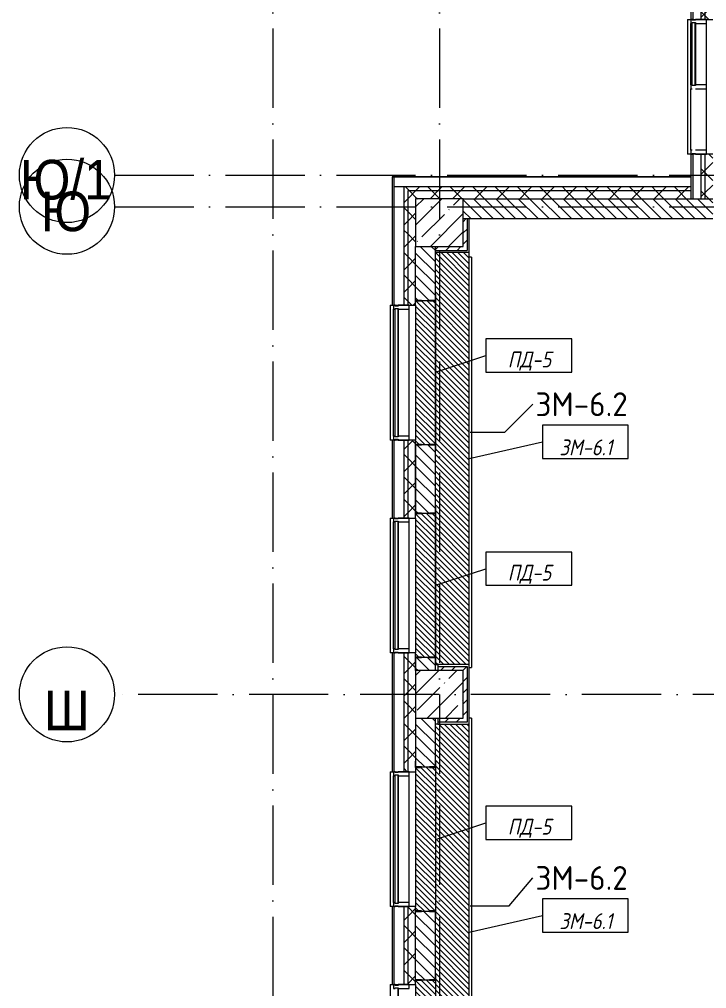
# Model space of a CAD drawing. Header units: millimetres. Extents: x -6467 to 106027, y -7090 to 195095.
# Drawn here: x 65750 to 74423, y 32970 to 45194 of the extents above; entities that cross this region are included whole.
import ezdxf

# ---------------------------------------------------------------- set-up
doc = ezdxf.new("R2010")
doc.units = ezdxf.units.MM
doc.linetypes.add('50_200_ШТРИХ_1Т_ш5_п1_п1_', pattern=[1400, 1000, -200, 0, -200])
for name, color, linetype, lineweight in [('A-FLOR', 7, 'Continuous', 9), ('A-FLOR-IDEN', 7, 'Continuous', 9), ('A-GLAZ', 7, 'Continuous', 5), ('A-GLAZ-CWMG', 7, 'Continuous', 9), ('A-GLAZ-CWMG-1', 7, 'Continuous', 20), ('A-WALL', 7, 'Continuous', 5), ('A-WALL-FNSH-1', 7, 'Continuous', 5), ('A-WALL-IDEN', 7, 'Continuous', 9), ('I-WALL', 7, 'Continuous', 5), ('S-COLS', 7, 'Continuous', 9), ('S-COLS-1', 7, 'Continuous', 5)]:
    doc.layers.add(name, color=color, linetype=linetype, lineweight=lineweight)
for name, color, linetype, lineweight, true_color in [('A-FLOR-PATT-2', 7, 'Continuous', 5, 0x11d7be), ('A-FLOR-PATT-5', 7, 'Continuous', 5, 0xfb8c13), ('A-GENM-1', 7, 'Continuous', 9, 0xaaaaaa), ('A-GENM-2', 7, 'Continuous', 20, 0xaaaaaa), ('Оси-1', 7, 'Continuous', 20, 0xaaaaaa), ('Оси-2', 7, 'Continuous', 9, 0xaaaaaa), ('Оси-3', 7, '50_200_ШТРИХ_1Т_ш5_п1_п1_', 9, 0xaaaaaa)]:
    doc.layers.add(name, color=color, linetype=linetype, lineweight=lineweight, true_color=true_color)
doc.styles.add('Arial', font='arial.ttf', dxfattribs={"width": 0.9, "height": 500})
doc.styles.add('GOST Common', font='', dxfattribs={"height": 300})
doc.styles.add('GOST Common_I', font='', dxfattribs={"width": 0.9, "height": 200})
doc.styles.get('GOST Common').set_extended_font_data('GOST Common')
doc.styles.get('GOST Common_I').set_extended_font_data('GOST Common', italic=True)
pattern_1 = [(135, (0, 0), (-70.71068, -70.71068), [])]
pattern_2 = [(45, (0, 0), (-141.42136, 141.42136), []), (135, (0, 0), (-141.42136, -141.42136), [])]
pattern_3 = [(45, (0, 0), (-70.71068, 70.71068), [])]

# ---------------------------------------------------------------- blocks, each defined once
blk = doc.blocks.new('BSC_Колонна _Прямоугольная - 600х600-22631166-АИ_План этажа Радиаторы_2')
at = {"layer": 'S-COLS-1'}
h = blk.add_hatch(dxfattribs=at)
h.set_pattern_fill('FP_53', color=256, style=0, pattern_type=2)
h.set_pattern_definition([(45, (-71050, -42631.04), (-228.0985, 228.0985), []), (45, (-70821.9, -42631.04), (-228.0985, 228.0985), [403.225, -80.645, 6.706, -73.939])])
h.paths.add_polyline_path([(-300, -300), (300, -300), (300, 300), (-300, 300)])
for p, q in [((300, 300), (-300, 300)), ((-300, 300), (-300, -300)), ((300, -300), (300, 300)), ((-300, -300), (300, -300))]:
    blk.add_line(p, q, dxfattribs=at)
blk = doc.blocks.new('BSC_Колонна _Прямоугольная - 600х600-V28-АИ_План этажа Радиаторы_2')
at = {"layer": 'S-COLS-1'}
h = blk.add_hatch(dxfattribs=at)
h.set_pattern_fill('FP_56', color=256, style=0, pattern_type=2)
h.set_pattern_definition([(315, (-36681.04, 71050), (228.0985, 228.0985), []), (315, (-36681.04, 70821.9), (228.0985, 228.0985), [403.225, -80.645, 6.706, -73.939])])
h.paths.add_polyline_path([(-300, 300), (-300, -300), (300, -300), (300, 300)])
for p, q in [((300, 300), (-300, 300)), ((-300, 300), (-300, -300)), ((300, -300), (300, 300)), ((-300, -300), (300, -300))]:
    blk.add_line(p, q, dxfattribs=at)
blk = doc.blocks.new('Прямоугольный импост - Импост структурный с накладкой - 180мм-22437111-АИ_План этажа Радиаторы_2')
at = {"layer": 'A-GLAZ-CWMG-1'}
for p, q in [((-50, 0), (-50, 17)), ((-50, 17), (0, 17)), ((0, 0), (-10, 0)), ((-10, 0), (-10, -40)), ((0, 17), (0, 0)), ((-50, -180), (-50, -40)), ((-10, -40), (0, -40)), ((0, -40), (0, -180)), ((0, -180), (-50, -180))]:
    blk.add_line(p, q, dxfattribs=at)
blk = doc.blocks.new('Прямоугольный импост - Импост структурный с накладкой - 180мм-V231-АИ_План этажа Радиаторы_2')
at = {"layer": 'A-GLAZ-CWMG'}
for p, q in [((49825, 55111), (49050, 55111)), ((49825, 54931), (49050, 54931)), ((49825, 54914), (49050, 54914))]:
    blk.add_line(p, q, dxfattribs=at)
blk = doc.blocks.new('Прямоугольный импост - Импост структурный с накладкой - 180мм-V232-АИ_План этажа Радиаторы_2')
at = {"layer": 'A-GLAZ-CWMG'}
for p, q in [((6637, 55111), (5862, 55111)), ((6637, 54914), (5862, 54914))]:
    blk.add_line(p, q, dxfattribs=at)
blk = doc.blocks.new('Прямоугольный импост - Импост структурный с накладкой - 180мм-V237-АИ_План этажа Радиаторы_2')
at = {"layer": 'A-GLAZ-CWMG-1'}
for p, q in [((-25, 0), (-25, 17)), ((-25, 17), (25, 17)), ((-15, 0), (-25, 0)), ((-15, -40), (-15, 0)), ((25, 17), (25, 0)), ((-25, -180), (-25, -40)), ((-25, -40), (-15, -40)), ((25, -40), (25, -180)), ((25, -180), (-25, -180))]:
    blk.add_line(p, q, dxfattribs=at)
blk = doc.blocks.new('Прямоугольный импост - Импост структурный с накладкой - 180мм-22437157-АИ_План этажа Радиаторы_2')
at = {"layer": 'A-GLAZ-CWMG-1'}
for p, q in [((0, 17), (-50, 17)), ((-50, 17), (-50, 0)), ((-50, 0), (-40, 0)), ((-40, 0), (-40, -40)), ((-10, -40), (-10, 0)), ((-10, 0), (0, 0)), ((0, 0), (0, 17)), ((-40, -40), (-50, -40)), ((-50, -40), (-50, -180)), ((0, -40), (-10, -40)), ((0, -180), (0, -40)), ((-50, -180), (0, -180))]:
    blk.add_line(p, q, dxfattribs=at)
blk = doc.blocks.new('Прямоугольный импост - Импост структурный с накладкой - 180мм-22437089-АИ_План этажа Радиаторы_2')
at = {"layer": 'A-GLAZ-CWMG'}
for p, q in [((47650, 55111), (46050, 55111)), ((47650, 54931), (46050, 54931)), ((47650, 54914), (46050, 54914))]:
    blk.add_line(p, q, dxfattribs=at)
blk = doc.blocks.new('Прямоугольный импост - Импост структурный с накладкой - 180мм-22485503-АИ_План этажа Радиаторы_2')
at = {"layer": 'A-GLAZ-CWMG-1'}
for p, q in [((-50, 0), (-50, 17)), ((-50, 17), (0, 17)), ((-40, 0), (-50, 0)), ((-40, -40), (-40, 0)), ((0, 0), (-10, 0)), ((-10, 0), (-10, -40)), ((0, 17), (0, 0)), ((-50, -180), (-50, -40)), ((-50, -40), (-40, -40)), ((-10, -40), (0, -40)), ((0, -40), (0, -180)), ((0, -180), (-50, -180))]:
    blk.add_line(p, q, dxfattribs=at)
blk = doc.blocks.new('Прямоугольный импост - Импост структурный с накладкой - 180мм-22485505-АИ_План этажа Радиаторы_2')
at = {"layer": 'A-GLAZ-CWMG-1'}
for p, q in [((-50, 0), (-50, 17)), ((-50, 17), (0, 17)), ((-40, 0), (-50, 0)), ((-40, -40), (-40, 0)), ((0, 0), (-10, 0)), ((-10, 0), (-10, -40)), ((0, 17), (0, 0)), ((-50, -180), (-50, -40)), ((-50, -40), (-40, -40)), ((-10, -40), (0, -40)), ((0, -40), (0, -180)), ((0, -180), (-50, -180))]:
    blk.add_line(p, q, dxfattribs=at)
blk = doc.blocks.new('Прямоугольный импост - Импост структурный с накладкой - 180мм-22485509-АИ_План этажа Радиаторы_2')
at = {"layer": 'A-GLAZ-CWMG-1'}
for p, q in [((0, 17), (-50, 17)), ((-50, 17), (-50, 0)), ((-50, 0), (-40, 0)), ((-40, 0), (-40, -40)), ((-10, -40), (-10, 0)), ((-10, 0), (0, 0)), ((0, 0), (0, 17)), ((-40, -40), (-50, -40)), ((-50, -40), (-50, -180)), ((0, -40), (-10, -40)), ((0, -180), (0, -40)), ((-50, -180), (0, -180))]:
    blk.add_line(p, q, dxfattribs=at)
blk = doc.blocks.new('Прямоугольный импост - Импост структурный с накладкой - 180мм-22485511-АИ_План этажа Радиаторы_2')
at = {"layer": 'A-GLAZ-CWMG-1'}
for p, q in [((-50, 0), (-50, 17)), ((-50, 17), (0, 17)), ((-40, 0), (-50, 0)), ((-40, -40), (-40, 0)), ((0, 0), (-10, 0)), ((-10, 0), (-10, -40)), ((0, 17), (0, 0)), ((-50, -180), (-50, -40)), ((-50, -40), (-40, -40)), ((-10, -40), (0, -40)), ((0, -40), (0, -180)), ((0, -180), (-50, -180))]:
    blk.add_line(p, q, dxfattribs=at)
blk = doc.blocks.new('Прямоугольный импост - Импост структурный с накладкой - 180мм-22485518-АИ_План этажа Радиаторы_2')
at = {"layer": 'A-GLAZ-CWMG-1'}
for p, q in [((0, 17), (-50, 17)), ((-50, 17), (-50, 0)), ((-50, 0), (-40, 0)), ((-40, 0), (-40, -40)), ((-10, -40), (-10, 0)), ((-10, 0), (0, 0)), ((0, 0), (0, 17)), ((-40, -40), (-50, -40)), ((-50, -40), (-50, -180)), ((0, -40), (-10, -40)), ((0, -180), (0, -40)), ((-50, -180), (0, -180))]:
    blk.add_line(p, q, dxfattribs=at)
blk = doc.blocks.new('Прямоугольный импост - Импост структурный с накладкой - 180мм-22485519-АИ_План этажа Радиаторы_2')
at = {"layer": 'A-GLAZ-CWMG-1'}
for p, q in [((0, 17), (-50, 17)), ((-50, 17), (-50, 0)), ((-50, 0), (-40, 0)), ((-40, 0), (-40, -40)), ((-10, -40), (-10, 0)), ((-10, 0), (0, 0)), ((0, 0), (0, 17)), ((-40, -40), (-50, -40)), ((-50, -40), (-50, -180)), ((0, -40), (-10, -40)), ((0, -180), (0, -40)), ((-50, -180), (0, -180))]:
    blk.add_line(p, q, dxfattribs=at)
blk = doc.blocks.new('Прямоугольный импост - Импост структурный с накладкой - 180мм-22485522-АИ_План этажа Радиаторы_2')
at = {"layer": 'A-GLAZ-CWMG-1'}
for p, q in [((0, 17), (-50, 17)), ((-50, 17), (-50, 0)), ((-50, 0), (-40, 0)), ((-40, 0), (-40, -40)), ((-10, -40), (-10, 0)), ((-10, 0), (0, 0)), ((0, 0), (0, 17)), ((-40, -40), (-50, -40)), ((-50, -40), (-50, -180)), ((0, -40), (-10, -40)), ((0, -180), (0, -40)), ((-50, -180), (0, -180))]:
    blk.add_line(p, q, dxfattribs=at)
blk = doc.blocks.new('Фахверк _газобетон торцы_484 - Фахверк _газобетон торцы_-25579751-АИ_План этажа Радиаторы_2')
at = {"layer": 'A-GENM-2'}
for p, q in [((89406, 11135), (89325, 11135)), ((89325, 11135), (89325, 11129)), ((89325, 11129), (89400, 11129)), ((89400, 11129), (89400, 11054)), ((89406, 11054), (89406, 11135)), ((89400, 11054), (89406, 11054)), ((89400, 10954), (89400, 10879)), ((89406, 10954), (89400, 10954)), ((89406, 10873), (89406, 10954)), ((89400, 10879), (89325, 10879)), ((89325, 10879), (89325, 10873)), ((89325, 10873), (89406, 10873))]:
    blk.add_line(p, q, dxfattribs=at)
blk = doc.blocks.new('Фахверк _газобетон торцы_485 - Фахверк _газобетон торцы_-25579777-АИ_План этажа Радиаторы_2')
at = {"layer": 'A-GENM-2'}
for p, q in [((89406, 11135), (89325, 11135)), ((89325, 11135), (89325, 11129)), ((89325, 11129), (89400, 11129)), ((89400, 11129), (89400, 11054)), ((89406, 11054), (89406, 11135)), ((89400, 11054), (89406, 11054)), ((89400, 10954), (89400, 10879)), ((89406, 10954), (89400, 10954)), ((89406, 10873), (89406, 10954)), ((89400, 10879), (89325, 10879)), ((89325, 10879), (89325, 10873)), ((89325, 10873), (89406, 10873))]:
    blk.add_line(p, q, dxfattribs=at)
blk = doc.blocks.new('Фахверк _газобетон торцы_486 - Фахверк _газобетон торцы_-25579797-АИ_План этажа Радиаторы_2')
at = {"layer": 'A-GENM-2'}
for p, q in [((89406, 11135), (89325, 11135)), ((89325, 11135), (89325, 11129)), ((89325, 11129), (89400, 11129)), ((89400, 11129), (89400, 11054)), ((89406, 11054), (89406, 11135)), ((89400, 11054), (89406, 11054)), ((89400, 10954), (89400, 10879)), ((89406, 10954), (89400, 10954)), ((89406, 10873), (89406, 10954)), ((89400, 10879), (89325, 10879)), ((89325, 10879), (89325, 10873)), ((89325, 10873), (89406, 10873))]:
    blk.add_line(p, q, dxfattribs=at)
blk = doc.blocks.new('Фахверк _газобетон торцы_487 - Фахверк _газобетон торцы_-25579823-АИ_План этажа Радиаторы_2')
at = {"layer": 'A-GENM-2'}
for p, q in [((89406, 11135), (89325, 11135)), ((89325, 11135), (89325, 11129)), ((89325, 11129), (89400, 11129)), ((89400, 11129), (89400, 11054)), ((89406, 11054), (89406, 11135)), ((89400, 11054), (89406, 11054)), ((89400, 10954), (89400, 10879)), ((89406, 10954), (89400, 10954)), ((89406, 10873), (89406, 10954)), ((89400, 10879), (89325, 10879)), ((89325, 10879), (89325, 10873)), ((89325, 10873), (89406, 10873))]:
    blk.add_line(p, q, dxfattribs=at)
blk = doc.blocks.new('Фахверк _газобетон торцы_488 - Фахверк _газобетон торцы_-25579843-АИ_План этажа Радиаторы_2')
at = {"layer": 'A-GENM-2'}
for p, q in [((89406, 11135), (89325, 11135)), ((89325, 11135), (89325, 11129)), ((89325, 11129), (89400, 11129)), ((89400, 11129), (89400, 11054)), ((89406, 11054), (89406, 11135)), ((89400, 11054), (89406, 11054)), ((89400, 10954), (89400, 10879)), ((89406, 10954), (89400, 10954)), ((89406, 10873), (89406, 10954)), ((89400, 10879), (89325, 10879)), ((89325, 10879), (89325, 10873)), ((89325, 10873), (89406, 10873))]:
    blk.add_line(p, q, dxfattribs=at)
blk = doc.blocks.new('Фахверк _газобетон торцы_489 - Фахверк _газобетон торцы_-25579869-АИ_План этажа Радиаторы_2')
at = {"layer": 'A-GENM-2'}
for p, q in [((89406, 11135), (89325, 11135)), ((89325, 11135), (89325, 11129)), ((89325, 11129), (89400, 11129)), ((89400, 11129), (89400, 11054)), ((89406, 11054), (89406, 11135)), ((89400, 11054), (89406, 11054)), ((89400, 10954), (89400, 10879)), ((89406, 10954), (89400, 10954)), ((89406, 10873), (89406, 10954)), ((89400, 10879), (89325, 10879)), ((89325, 10879), (89325, 10873)), ((89325, 10873), (89406, 10873))]:
    blk.add_line(p, q, dxfattribs=at)
blk = doc.blocks.new('Фахверк _газобетон торцы_490 - Фахверк _газобетон торцы_-25579889-АИ_План этажа Радиаторы_2')
at = {"layer": 'A-GENM-2'}
for p, q in [((89406, 11135), (89325, 11135)), ((89325, 11135), (89325, 11129)), ((89325, 11129), (89400, 11129)), ((89400, 11129), (89400, 11054)), ((89406, 11054), (89406, 11135)), ((89400, 11054), (89406, 11054)), ((89400, 10954), (89400, 10879)), ((89406, 10954), (89400, 10954)), ((89406, 10873), (89406, 10954)), ((89400, 10879), (89325, 10879)), ((89325, 10879), (89325, 10873)), ((89325, 10873), (89406, 10873))]:
    blk.add_line(p, q, dxfattribs=at)
blk = doc.blocks.new('Отлив_СКБ - Отлив витража-V404-АИ_План этажа Радиаторы_2')
at = {"layer": 'A-GLAZ'}
for p, q in [((0, 75), (0, 100)), ((1700, 100), (0, 100)), ((0, 2), (10, 2)), ((40, 2), (1660, 2)), ((1690, 2), (1700, 2)), ((1700, 100), (1700, 75)), ((1650, 0), (50, 0))]:
    blk.add_line(p, q, dxfattribs=at)
blk = doc.blocks.new('Отлив_СКБ - Отлив витража-V415-АИ_План этажа Радиаторы_2')
at = {"layer": 'A-GLAZ'}
for p, q in [((0, 57), (0, 100)), ((1700, 100), (0, 100)), ((1, 2), (11, 2)), ((866, 2), (1661, 2)), ((1691, 2), (1700, 2)), ((1700, 100), (1700, 57)), ((1700, 40), (1700, 2)), ((1700, 2), (1700, 0)), ((1651, 0), (876, 0))]:
    blk.add_line(p, q, dxfattribs=at)
blk = doc.blocks.new('Ось сетки - Круг_Ø6_00__ISO-2_5_0_9K_-17386508-АИ_План этажа Радиаторы_2')
at = {"layer": 'Оси-1'}
blk.add_circle((0, 0), 3, dxfattribs=at)
blk = doc.blocks.new('AAR_СКБ_Марка_Перекрытия_1 мм - Марка пола-27961726-АИ_План этажа Радиаторы_2')
at = {"layer": 'A-FLOR-IDEN'}
for p, q in [((2.723, 2.101), (-2.69, 2.101)), ((-2.69, 2.101), (-2.69, 0)), ((2.723, 0), (2.723, 2.101)), ((-2.69, 0), (2.723, 0))]:
    blk.add_line(p, q, dxfattribs=at)

msp = doc.modelspace()

# ---------------------------------------------------------------- hatches: boundary and pattern name
at = {"layer": 'A-FLOR-PATT-2'}
h = msp.add_hatch(dxfattribs=at)
h.set_pattern_fill('FP_311', color=256, style=0, pattern_type=2)
h.set_pattern_definition([(315, (71050.89, 39656.04), (35.3553, 35.3553), [])])
h.paths.add_polyline_path([(71425, 37056), (71425, 42256), (71000, 42256), (71000, 41724), (71006, 41724), (71006, 41643), (71000, 41643), (71000, 39834), (71006, 39834), (71006, 39753), (71000, 39753), (71000, 39041), (71006, 39041), (71006, 38960), (71000, 38960), (71000, 37151), (71006, 37151), (71006, 37070), (71000, 37070), (71000, 37056), (71400, 37056)])
h = msp.add_hatch(dxfattribs=at)
h.set_pattern_fill('FP_310', color=256, style=0, pattern_type=2)
h.set_pattern_definition([(315, (71050, 33681.04), (35.3553, 35.3553), [])])
h.paths.add_polyline_path([(71000, 31056), (71425, 31056), (71425, 36306), (71000, 36306), (71000, 35840), (71006, 35840), (71006, 35759), (71000, 35759), (71000, 33950), (71006, 33950), (71006, 33869), (71000, 33869), (71000, 33155), (71006, 33155), (71006, 33074), (71000, 33074), (71000, 31266), (71006, 31266), (71006, 31185), (71000, 31185)])
at = {"layer": 'A-FLOR-PATT-5'}
h = msp.add_hatch(dxfattribs=at)
h.set_pattern_fill('FP_373', color=256, style=0, pattern_type=2)
h.set_pattern_definition([(315, (70875, 40744.7), (35.3553, 35.3553), [])])
h.paths.add_polyline_path([(71000, 39834), (71000, 41643), (70925, 41643), (70925, 41649), (70825, 41649), (70825, 41643), (70750, 41643), (70750, 39834), (70929, 39834)])
h = msp.add_hatch(dxfattribs=at)
h.set_pattern_fill('FP_372', color=256, style=0, pattern_type=2)
h.set_pattern_definition([(315, (70875, 38055.7), (35.3553, 35.3553), [])])
h.paths.add_polyline_path([(70925, 37145), (70925, 37151), (71000, 37151), (71000, 38960), (70925, 38960), (70925, 38966), (70825, 38966), (70825, 38960), (70750, 38960), (70750, 37151), (70825, 37151), (70825, 37145)])
h = msp.add_hatch(dxfattribs=at)
h.set_pattern_fill('FP_371', color=256, style=0, pattern_type=2)
h.set_pattern_definition([(315, (70875, 34851.386), (35.3553, 35.3553), [])])
h.paths.add_polyline_path([(70825, 33941), (71000, 33941), (71000, 33944), (70925, 33944), (70925, 33950), (71000, 33950), (71000, 35759), (70925, 35759), (70925, 35762), (70825, 35762), (70825, 35759), (70750, 35759), (70750, 33950), (70825, 33950), (70825, 33944), (70750, 33944), (70750, 33941), (70753, 33941)])
h = msp.add_hatch(dxfattribs=at)
h.set_pattern_fill('FP_370', color=256, style=0, pattern_type=2)
h.set_pattern_definition([(315, (70875, 32169.886), (35.3553, 35.3553), [])])
h.paths.add_polyline_path([(70925, 31260), (70925, 31266), (71000, 31266), (71000, 33074), (70925, 33074), (70925, 33080), (70825, 33080), (70825, 33074), (70750, 33074), (70750, 31266), (70825, 31266), (70825, 31260)])
at = {"layer": 'A-WALL'}
h = msp.add_hatch(dxfattribs=at)
h.set_pattern_fill('FP_125', color=256, style=0, pattern_type=2)
h.set_pattern_definition(pattern_2)
h.paths.add_polyline_path([(74500, 42931), (74500, 43494), (74400, 43494), (74400, 42931)])
h.paths.add_polyline_path([(74500, 45194), (74500, 46431), (74400, 46431), (74400, 45194)])
h.paths.add_polyline_path([(74400, 48131), (74500, 48131), (74500, 49294), (74400, 49294), (74400, 48259)])
h.paths.add_polyline_path([(74400, 50994), (74500, 50994), (74500, 52194), (74400, 52194), (74400, 51075)])
h.paths.add_polyline_path([(74400, 53894), (74500, 53894), (74500, 55181), (74400, 55181), (74400, 54595)])
h = msp.add_hatch(dxfattribs=at)
h.set_pattern_fill('FP_125', color=256, style=0, pattern_type=2)
h.set_pattern_definition(pattern_2)
h.paths.add_polyline_path([(74400, 42931), (74400, 43494), (74350, 43494), (74350, 42931)])
h.paths.add_polyline_path([(74400, 45194), (74400, 46431), (74350, 46431), (74350, 45194)])
h.paths.add_polyline_path([(74400, 48131), (74400, 49294), (74350, 49294), (74350, 48131)])
h.paths.add_polyline_path([(74400, 50994), (74400, 52194), (74350, 52194), (74350, 50994)])
h.paths.add_polyline_path([(74350, 53894), (74400, 53894), (74400, 55081), (74350, 55081), (74350, 54595)])
h = msp.add_hatch(dxfattribs=at)
h.set_pattern_fill('FP_125', color=256, style=0, pattern_type=2)
h.set_pattern_definition(pattern_2)
h.paths.add_polyline_path([(70650, 12231), (70650, 13666), (70600, 13666), (70600, 12231)])
h.paths.add_polyline_path([(70600, 15366), (70650, 15366), (70650, 16351), (70600, 16351), (70600, 15878)])
h.paths.add_polyline_path([(70650, 18051), (70650, 19551), (70600, 19551), (70600, 18051)])
h.paths.add_polyline_path([(70650, 21251), (70650, 22236), (70600, 22236), (70600, 21251)])
h.paths.add_polyline_path([(70650, 23936), (70650, 25436), (70600, 25436), (70600, 23936)])
h.paths.add_polyline_path([(70600, 27136), (70650, 27136), (70650, 28121), (70600, 28121), (70600, 27845)])
h.paths.add_polyline_path([(70650, 29821), (70650, 31320), (70600, 31320), (70600, 29821)])
h.paths.add_polyline_path([(70600, 33020), (70650, 33020), (70650, 34004), (70600, 34004), (70600, 33477)])
h.paths.add_polyline_path([(70650, 35704), (70650, 37205), (70600, 37205), (70600, 35704)])
h.paths.add_polyline_path([(70600, 38905), (70650, 38905), (70650, 39888), (70600, 39888), (70600, 39108)])
h.paths.add_polyline_path([(70650, 41588), (70650, 43081), (70600, 43081), (70600, 41588)])
h = msp.add_hatch(dxfattribs=at)
h.set_pattern_fill('FP_125', color=256, style=0, pattern_type=2)
h.set_pattern_definition(pattern_2)
h.paths.add_polyline_path([(72590, 43031), (74223, 43031), (74223, 43081), (70650, 43081), (70650, 43031), (70929, 43031)])
h = msp.add_hatch(dxfattribs=at)
h.set_pattern_fill('FP_125', color=256, style=0, pattern_type=2)
h.set_pattern_definition(pattern_2)
h.paths.add_polyline_path([(70750, 12331), (70750, 13666), (70650, 13666), (70650, 12331)])
h.paths.add_polyline_path([(70750, 15366), (70750, 16351), (70650, 16351), (70650, 15366)])
h.paths.add_polyline_path([(70750, 18051), (70750, 19551), (70650, 19551), (70650, 18051)])
h.paths.add_polyline_path([(70750, 21251), (70750, 22236), (70650, 22236), (70650, 21251)])
h.paths.add_polyline_path([(70650, 23936), (70750, 23936), (70750, 25436), (70650, 25436), (70650, 24381)])
h.paths.add_polyline_path([(70650, 27136), (70750, 27136), (70750, 28121), (70650, 28121), (70650, 27845)])
h.paths.add_polyline_path([(70650, 29821), (70750, 29821), (70750, 31320), (70650, 31320), (70650, 30381)])
h.paths.add_polyline_path([(70750, 33020), (70750, 34004), (70650, 34004), (70650, 33020)])
h.paths.add_polyline_path([(70750, 35704), (70750, 37205), (70650, 37205), (70650, 35704)])
h.paths.add_polyline_path([(70650, 38905), (70750, 38905), (70750, 39888), (70650, 39888), (70650, 39108)])
h.paths.add_polyline_path([(70650, 41588), (70750, 41588), (70750, 43031), (70650, 43031), (70650, 41924)])
h = msp.add_hatch(dxfattribs=at)
h.set_pattern_fill('FP_125', color=256, style=0, pattern_type=2)
h.set_pattern_definition(pattern_2)
h.paths.add_polyline_path([(74223, 42931), (74223, 43031), (70750, 43031), (70750, 42931), (72590, 42931)])
at = {"layer": 'I-WALL'}
h = msp.add_hatch(dxfattribs=at)
h.set_pattern_fill('FP_2', color=256, style=0, pattern_type=2)
h.set_pattern_definition(pattern_1)
h.paths.add_polyline_path([(87539, 42681), (88750, 42681), (88750, 42931), (85808, 42931), (85808, 42681), (85878, 42681)])
h.paths.add_polyline_path([(83400, 42681), (83808, 42681), (83808, 42931), (83400, 42931), (83400, 42692)])
h.paths.add_polyline_path([(82556, 42681), (82900, 42681), (82900, 42931), (78000, 42931), (78000, 42681), (79234, 42681)])
h.paths.add_polyline_path([(77500, 42681), (77500, 42931), (75000, 42931), (75000, 42681), (76743, 42681)])
h.paths.add_polyline_path([(71350, 42681), (74500, 42681), (74500, 42931), (71350, 42931), (71350, 42705)])
h = msp.add_hatch(dxfattribs=at)
h.set_pattern_fill('FP_4', color=256, style=0, pattern_type=2)
h.set_pattern_definition(pattern_3)
h.paths.add_polyline_path([(71400, 42281), (71400, 42681), (71350, 42681), (71350, 42281)])
h = msp.add_hatch(dxfattribs=at)
h.set_pattern_fill('FP_2', color=256, style=0, pattern_type=2)
h.set_pattern_definition(pattern_1)
h.paths.add_polyline_path([(70929, 41649), (71000, 41649), (71000, 42331), (70750, 42331), (70750, 41649)])
h = msp.add_hatch(dxfattribs=at)
h.set_pattern_fill('FP_4', color=256, style=0, pattern_type=2)
h.set_pattern_definition(pattern_3)
h.paths.add_polyline_path([(71350, 42281), (71350, 42331), (71000, 42331), (71000, 42281)])
h = msp.add_hatch(dxfattribs=at)
h.set_pattern_fill('FP_2', color=256, style=0, pattern_type=2)
h.set_pattern_definition(pattern_1)
h.paths.add_polyline_path([(71000, 38966), (71000, 39828), (70750, 39828), (70750, 38966), (70929, 38966)])
h = msp.add_hatch(dxfattribs=at)
h.set_pattern_fill('FP_2', color=256, style=0, pattern_type=2)
h.set_pattern_definition(pattern_1)
h.paths.add_polyline_path([(70929, 35765), (71000, 35765), (71000, 36381), (70750, 36381), (70750, 35765)])
h.paths.add_polyline_path([(70750, 36981), (71000, 36981), (71000, 37145), (70750, 37145)])
h = msp.add_hatch(dxfattribs=at)
h.set_pattern_fill('FP_4', color=256, style=0, pattern_type=2)
h.set_pattern_definition(pattern_3)
h.paths.add_polyline_path([(71350, 36981), (71400, 36981), (71400, 37031), (71030, 37031), (71030, 36981)])
h = msp.add_hatch(dxfattribs=at)
h.set_pattern_fill('FP_4', color=256, style=0, pattern_type=2)
h.set_pattern_definition(pattern_3)
h.paths.add_polyline_path([(71400, 36381), (71400, 36981), (71350, 36981), (71350, 36381)])
h = msp.add_hatch(dxfattribs=at)
h.set_pattern_fill('FP_4', color=256, style=0, pattern_type=2)
h.set_pattern_definition(pattern_3)
h.paths.add_polyline_path([(71350, 36331), (71400, 36331), (71400, 36381), (71030, 36381), (71030, 36331)])
h = msp.add_hatch(dxfattribs=at)
h.set_pattern_fill('FP_2', color=256, style=0, pattern_type=2)
h.set_pattern_definition(pattern_1)
h.paths.add_polyline_path([(71000, 33080), (71000, 33941), (70750, 33941), (70750, 33080), (70929, 33080)])

# ---------------------------------------------------------------- linework, layer by layer
at = {"layer": 'A-FLOR'}
for p, q in [((71425, 37056), (71425, 42256)), ((70750, 41588), (70750, 39888)), ((71000, 41643), (71000, 39834)), ((71000, 39834), (71000, 41643)), ((70825, 39834), (70925, 39834)), ((70750, 38905), (70750, 37205)), ((71000, 38960), (71000, 37151)), ((71000, 37151), (71000, 38960)), ((71000, 37056), (71030, 37056)), ((71030, 36306), (71000, 36306)), ((71425, 31056), (71425, 36306)), ((70750, 35704), (70750, 34004)), ((70925, 35762), (70825, 35762)), ((71000, 35759), (71000, 33950)), ((70750, 33020), (70750, 31320)), ((71000, 33074), (71000, 31266))]:
    msp.add_line(p, q, dxfattribs=at)
at = {"layer": 'A-FLOR-IDEN'}
for p, q in [((71000, 40745), (71638, 40955)), ((71425, 39656), (72350, 39866)), ((71000, 38056), (71638, 38266)), ((71000, 34851), (71638, 35061)), ((71425, 33681), (72350, 33891))]:
    msp.add_line(p, q, dxfattribs=at)
at = {"layer": 'A-WALL'}
for p, q in [((74250, 46431), (74250, 45194)), ((74350, 46431), (74350, 45194)), ((74400, 46431), (74400, 45194)), ((74250, 43494), (74250, 42931)), ((74350, 43494), (74350, 42931)), ((74400, 43494), (74400, 42931)), ((70750, 43208), (70455, 43208)), ((74223, 43206), (70455, 43206)), ((70455, 43206), (70455, 41588)), ((70475, 43208), (70475, 41588)), ((74223, 43208), (74223, 42931)), ((74223, 43081), (70475, 43081)), ((70600, 43081), (70600, 41588)), ((74223, 43031), (70650, 43031)), ((70650, 43031), (70650, 41588)), ((71350, 42931), (74223, 42931)), ((71350, 42681), (74500, 42681)), ((71400, 42681), (71400, 42281)), ((70750, 41588), (70750, 42331)), ((71000, 41649), (71000, 42331)), ((71000, 42281), (71400, 42281)), ((71455, 42196), (71425, 42196)), ((71455, 42196), (71455, 37019)), ((70455, 41588), (70750, 41588)), ((70750, 41649), (71000, 41649)), ((70750, 39888), (70455, 39888)), ((70455, 39888), (70455, 38905)), ((70475, 39888), (70475, 38905)), ((70600, 39888), (70600, 38905)), ((70650, 39888), (70650, 38905)), ((70750, 38905), (70750, 39888)), ((71000, 39828), (70750, 39828)), ((70750, 39828), (70750, 38966)), ((71000, 38966), (71000, 39828)), ((70455, 38905), (70750, 38905)), ((70750, 38966), (71000, 38966)), ((70750, 37205), (70455, 37205)), ((70455, 37205), (70455, 35704)), ((70475, 37205), (70475, 35704)), ((70600, 37205), (70600, 35704)), ((70650, 37205), (70650, 35704)), ((70750, 36981), (70750, 37205)), ((71000, 37145), (70750, 37145)), ((70750, 37145), (70750, 36981)), ((71000, 36981), (71000, 37145)), ((71030, 37031), (71400, 37031)), ((71400, 37031), (71400, 36331)), ((71425, 37019), (71455, 37019)), ((70750, 36381), (70750, 35704)), ((71000, 35765), (71000, 36381)), ((71400, 36331), (71030, 36331)), ((71455, 36381), (71425, 36381)), ((71455, 36381), (71455, 31019)), ((70455, 35704), (70750, 35704)), ((70750, 35765), (71000, 35765)), ((70750, 34004), (70455, 34004)), ((70455, 34004), (70455, 33020)), ((70475, 34004), (70475, 33020)), ((70600, 34004), (70600, 33020)), ((70650, 34004), (70650, 33020)), ((70750, 33020), (70750, 34004)), ((71000, 33941), (70750, 33941)), ((71000, 33080), (71000, 33941)), ((70455, 33020), (70750, 33020)), ((70750, 33080), (71000, 33080))]:
    msp.add_line(p, q, dxfattribs=at)
at = {"layer": 'A-WALL-FNSH-1'}
for p, q in [((74223, 46431), (74223, 45194)), ((74223, 45194), (74500, 45194)), ((74500, 43494), (74223, 43494)), ((74223, 43494), (74223, 43208)), ((70455, 43208), (70455, 43206)), ((74223, 43208), (70750, 43208)), ((74223, 42931), (74500, 42931)), ((71425, 42256), (71425, 42681)), ((71000, 42256), (71425, 42256)), ((71425, 37056), (71030, 37056)), ((71030, 37056), (71030, 36981)), ((71425, 36306), (71425, 37056)), ((71030, 36381), (71030, 36306)), ((71030, 36306), (71425, 36306))]:
    msp.add_line(p, q, dxfattribs=at)
at = {"layer": 'A-WALL-IDEN'}
for p, q in [((71874, 39988), (72230, 40343)), ((71440, 39988), (71874, 39988)), ((71931, 34013), (72230, 34368)), ((71440, 34013), (71931, 34013))]:
    msp.add_line(p, q, dxfattribs=at)
at = {"layer": 'Оси-3'}
for p, q in [((68950, 91281), (68950, -5890)), ((71050, 91281), (71050, -5890)), ((66950, 43231), (104718, 43231)), ((66950, 42831), (104718, 42831)), ((89250, 36681), (66950, 36681))]:
    msp.add_line(p, q, dxfattribs=at)

# ---------------------------------------------------------------- block references
at = {"layer": 'A-FLOR-IDEN', "xscale": 199.9999999999999, "yscale": 199.9999999999999, "zscale": 199.9999999999999}
for p in [(72176, 40745), (72888, 39656), (72176, 38056), (72176, 34851), (72888, 33681)]:
    msp.add_blockref('AAR_СКБ_Марка_Перекрытия_1 мм - Марка пола-27961726-АИ_План этажа Радиаторы_2', p, dxfattribs=at)
at = {"layer": 'A-GENM-1'}
for name, p, rotation in [('Фахверк _газобетон торцы_490 - Фахверк _газобетон торцы_-25579889-АИ_План этажа Радиаторы_2', (59871, 131049), 270.0000000000001), ('Фахверк _газобетон торцы_489 - Фахверк _газобетон торцы_-25579869-АИ_План этажа Радиаторы_2', (81879, -49572), 89.99999999999974), ('Фахверк _газобетон торцы_488 - Фахверк _газобетон торцы_-25579843-АИ_План этажа Радиаторы_2', (59871, 128366), 270.0000000000001), ('Фахверк _газобетон торцы_487 - Фахверк _газобетон торцы_-25579823-АИ_План этажа Радиаторы_2', (81879, -52255), 89.99999999999974), ('Фахверк _газобетон торцы_486 - Фахверк _газобетон торцы_-25579797-АИ_План этажа Радиаторы_2', (59871, 125165), 270.0000000000001), ('Фахверк _газобетон торцы_485 - Фахверк _газобетон торцы_-25579777-АИ_План этажа Радиаторы_2', (81879, -55456), 89.99999999999974), ('Фахверк _газобетон торцы_484 - Фахверк _газобетон торцы_-25579751-АИ_План этажа Радиаторы_2', (59871, 122480), 270.0000000000001)]:
    msp.add_blockref(name, p, dxfattribs=dict(at, rotation=rotation))
at = {"layer": 'A-GLAZ', "rotation": 89.99999999999962}
for name, p in [('Отлив_СКБ - Отлив витража-V415-АИ_План этажа Радиаторы_2', (74280, 43493)), ('Отлив_СКБ - Отлив витража-V404-АИ_План этажа Радиаторы_2', (70530, 39888)), ('Отлив_СКБ - Отлив витража-V404-АИ_План этажа Радиаторы_2', (70530, 37205)), ('Отлив_СКБ - Отлив витража-V404-АИ_План этажа Радиаторы_2', (70530, 34004)), ('Отлив_СКБ - Отлив витража-V404-АИ_План этажа Радиаторы_2', (70530, 31320))]:
    msp.add_blockref(name, p, dxfattribs=at)
at = {"layer": 'A-GLAZ-CWMG'}
for name, p, rotation in [('Прямоугольный импост - Импост структурный с накладкой - 180мм-22437157-АИ_План этажа Радиаторы_2', (74240, 45194), 89.99999999999699), ('Прямоугольный импост - Импост структурный с накладкой - 180мм-V231-АИ_План этажа Радиаторы_2', (19309, 94194), 269.9999999999983), ('Прямоугольный импост - Импост структурный с накладкой - 180мм-V232-АИ_План этажа Радиаторы_2', (19309, 50181), 269.9999999999988), ('Прямоугольный импост - Импост структурный с накладкой - 180мм-22485519-АИ_План этажа Радиаторы_2', (70490, 41588), 90), ('Прямоугольный импост - Импост структурный с накладкой - 180мм-22437089-АИ_План этажа Радиаторы_2', (15559, 87588), 270.0000000000017), ('Прямоугольный импост - Импост структурный с накладкой - 180мм-22485509-АИ_План этажа Радиаторы_2', (70490, 38905), 90), ('Прямоугольный импост - Импост структурный с накладкой - 180мм-22437089-АИ_План этажа Радиаторы_2', (15559, 84905), 270.0000000000017), ('Прямоугольный импост - Импост структурный с накладкой - 180мм-22485522-АИ_План этажа Радиаторы_2', (70490, 35704), 90), ('Прямоугольный импост - Импост структурный с накладкой - 180мм-22437089-АИ_План этажа Радиаторы_2', (15559, 81704), 270.0000000000017), ('Прямоугольный импост - Импост структурный с накладкой - 180мм-22485518-АИ_План этажа Радиаторы_2', (70490, 33020), 90)]:
    msp.add_blockref(name, p, dxfattribs=dict(at, rotation=rotation))
at = {"layer": 'A-GLAZ-CWMG', "extrusion": (0, 0, -1)}
for name, p, rotation in [('Прямоугольный импост - Импост структурный с накладкой - 180мм-V237-АИ_План этажа Радиаторы_2', (-74240, 44344), 270.000000000003), ('Прямоугольный импост - Импост структурный с накладкой - 180мм-22437111-АИ_План этажа Радиаторы_2', (-74240, 43494), 270.000000000003), ('Прямоугольный импост - Импост структурный с накладкой - 180мм-22485503-АИ_План этажа Радиаторы_2', (-70490, 39888), 270), ('Прямоугольный импост - Импост структурный с накладкой - 180мм-22485505-АИ_План этажа Радиаторы_2', (-70490, 37205), 270), ('Прямоугольный импост - Импост структурный с накладкой - 180мм-22485511-АИ_План этажа Радиаторы_2', (-70490, 34004), 270)]:
    msp.add_blockref(name, p, dxfattribs=dict(at, rotation=rotation))
at = {"layer": 'S-COLS'}
msp.add_blockref('BSC_Колонна _Прямоугольная - 600х600-22631166-АИ_План этажа Радиаторы_2', (71050, 42631), dxfattribs=at)
at = {"layer": 'S-COLS', "rotation": 89.9999999999999}
msp.add_blockref('BSC_Колонна _Прямоугольная - 600х600-V28-АИ_План этажа Радиаторы_2', (71050, 36681), dxfattribs=at)
at = {"layer": 'Оси-1', "xscale": 199.9999999999999, "yscale": 199.9999999999999, "zscale": 199.9999999999999}
for p, rotation in [((66350, 43231), 269.9999999999995), ((66350, 42831), 269.9999999999995), ((66350, 36681), 89.99999999999982)]:
    msp.add_blockref('Ось сетки - Круг_Ø6_00__ISO-2_5_0_9K_-17386508-АИ_План этажа Радиаторы_2', p, dxfattribs=dict(at, rotation=rotation))

# ---------------------------------------------------------------- texts
at = {"layer": 'A-FLOR-IDEN', "char_height": 200, "attachment_point": 5, "line_spacing_factor": 1.022766, "style": 'GOST Common_I'}
for s, insert, width in [('\\pxqc,t0.9,1.8,2.7,3.6,4.5,5.4,6.3,7.2,8.1,9,9.9,10.8,11.7,12.6,13.5,14.4,15.3,16.2,17.1,18,18.9,19.8,20.7,21.6,22.5,23.4,24.3,25.2,26.1,27,27.9,28.8;{ПД-5}', (72187, 40884), 583.2), ('\\pxqc,t0.9,1.8,2.7,3.6,4.5,5.4,6.3,7.2,8.1,9,9.9,10.8,11.7,12.6,13.5,14.4,15.3,16.2,17.1,18,18.9,19.8,20.7,21.6,22.5,23.4,24.3,25.2,26.1,27,27.9,28.8;{ЗМ-6.1}', (72899, 39796), 738), ('\\pxqc,t0.9,1.8,2.7,3.6,4.5,5.4,6.3,7.2,8.1,9,9.9,10.8,11.7,12.6,13.5,14.4,15.3,16.2,17.1,18,18.9,19.8,20.7,21.6,22.5,23.4,24.3,25.2,26.1,27,27.9,28.8;{ПД-5}', (72187, 38195), 583.2), ('\\pxqc,t0.9,1.8,2.7,3.6,4.5,5.4,6.3,7.2,8.1,9,9.9,10.8,11.7,12.6,13.5,14.4,15.3,16.2,17.1,18,18.9,19.8,20.7,21.6,22.5,23.4,24.3,25.2,26.1,27,27.9,28.8;{ПД-5}', (72187, 34991), 583.2), ('\\pxqc,t0.9,1.8,2.7,3.6,4.5,5.4,6.3,7.2,8.1,9,9.9,10.8,11.7,12.6,13.5,14.4,15.3,16.2,17.1,18,18.9,19.8,20.7,21.6,22.5,23.4,24.3,25.2,26.1,27,27.9,28.8;{ЗМ-6.1}', (72899, 33821), 738)]:
    msp.add_mtext(s, dxfattribs=dict(at, insert=insert, width=width))
at = {"layer": 'A-WALL-IDEN', "char_height": 300, "width": 1244, "attachment_point": 2, "line_spacing_factor": 1.022766, "style": 'GOST Common'}
for insert in [(72845, 40490), (72845, 34515)]:
    msp.add_mtext('\\pxqc,t0.26667,0.53333,0.8,1.06667,1.33333,1.6,1.86667,2.13333,2.4,2.66667,2.93333,3.2,3.46667,3.73333,4,4.26667,4.53333,4.8,5.06667,5.33333,5.6,5.86667,6.13333,6.4,6.66667,6.93333,7.2,7.46667,7.73333,8,8.26667,8.53333;{ЗМ-6.2}', dxfattribs=dict(at, insert=insert))
at = {"layer": 'Оси-2', "char_height": 500, "attachment_point": 5, "line_spacing_factor": 0.936439, "style": 'Arial'}
for s, insert, width in [('\\pxqc,t4.572,9.144,13.716,18.288,22.86,27.432,32.004,36.576,41.148,45.72,50.292,54.864,59.436,64.008,68.58,73.152,77.724,82.296,86.868,91.44,96.012,100.584,105.156,109.728,114.3,118.872,123.444,128.016,132.588,137.16,141.732,146.304;{Ю/1}', (66338, 43169), 1179), ('\\pxqc,t4.572,9.144,13.716,18.288,22.86,27.432,32.004,36.576,41.148,45.72,50.292,54.864,59.436,64.008,68.58,73.152,77.724,82.296,86.868,91.44,96.012,100.584,105.156,109.728,114.3,118.872,123.444,128.016,132.588,137.16,141.732,146.304;{Ю}', (66338, 42769), 655.2), ('\\pxqc,t4.572,9.144,13.716,18.288,22.86,27.432,32.004,36.576,41.148,45.72,50.292,54.864,59.436,64.008,68.58,73.152,77.724,82.296,86.868,91.44,96.012,100.584,105.156,109.728,114.3,118.872,123.444,128.016,132.588,137.16,141.732,146.304;{Ш}', (66349, 36478), 595.8)]:
    msp.add_mtext(s, dxfattribs=dict(at, insert=insert, width=width))

doc.saveas('drawing.dxf')
